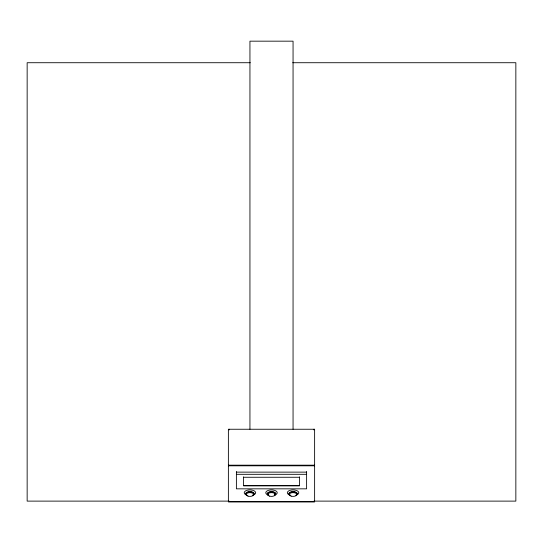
<?xml version="1.0" encoding="UTF-8"?>
<svg xmlns="http://www.w3.org/2000/svg" width="543" height="543" viewBox="0 0 543 543"><rect width="100%" height="100%" fill="white"/><g stroke="black" fill="none" stroke-linecap="round" stroke-linejoin="round"><path stroke-width="0.81" d="M250.289 62.723L27.15 62.723L27.15 501.114L229.098 501.114M292.711 62.723L515.85 62.723L515.85 501.114L313.902 501.114M228.379 465.181L314.621 465.181M228.379 465.806L314.621 465.806M236.388 472.132L306.612 472.132M236.388 474.31L306.612 474.31M243.569 477.27L299.431 477.27M243.569 485.435L299.431 485.435M228.379 501.739L314.621 501.739M313.902 429.248L313.902 429.968M306.612 471.507L306.612 488.836L236.388 488.836L236.388 471.507M299.431 476.835L299.431 485.876L243.569 485.876L243.569 476.835M293.057 429.248L293.057 41.166L249.943 41.166L249.943 429.248M229.098 429.248L229.098 429.968M247.072 495.236A5.735 2.864 0 0 1 245.545 490.913A5.735 2.864 0 0 1 254.334 490.913A5.735 2.864 0 0 1 252.807 495.236M246.895 495.345A4.303 2.152 0 0 1 246.895 492.297A4.303 2.152 0 0 1 252.984 492.297A4.303 2.152 0 0 1 252.984 495.345M246.536 494.802A3.93 1.968 0 0 1 247.683 492.209A3.93 1.968 0 0 1 252.95 492.555A3.93 1.968 0 0 1 252.719 495.209M268.636 495.236A5.735 2.864 0 0 1 267.108 490.913A5.735 2.864 0 0 1 275.892 490.913A5.735 2.864 0 0 1 274.364 495.236M268.452 495.345A4.303 2.152 0 0 1 268.452 492.297A4.303 2.152 0 0 1 274.548 492.297A4.303 2.152 0 0 1 274.548 495.345M268.717 495.209A3.93 1.968 0 0 1 268.717 492.433A3.93 1.968 0 0 1 274.283 492.433A3.93 1.968 0 0 1 274.283 495.209M290.193 495.236A5.735 2.864 0 0 1 288.666 490.913A5.735 2.864 0 0 1 297.455 490.913A5.735 2.864 0 0 1 295.928 495.236M290.016 495.345A4.303 2.152 0 0 1 290.016 492.297A4.303 2.152 0 0 1 296.105 492.297A4.303 2.152 0 0 1 296.105 495.345M290.281 495.209A3.93 1.968 0 0 1 290.05 492.555A3.93 1.968 0 0 1 295.317 492.209A3.93 1.968 0 0 1 296.464 494.802M314.621 429.248L228.379 429.248L228.379 501.834L314.621 501.834L314.621 429.248M248.056 496.146A3.767 1.887 0 0 0 253.71 494.517A3.767 1.887 0 0 0 248.056 492.881A3.767 1.887 0 0 0 248.056 496.146M269.613 496.146A3.767 1.887 0 0 0 275.267 494.517A3.767 1.887 0 0 0 269.613 492.881A3.767 1.887 0 0 0 269.613 496.146M291.177 496.146A3.767 1.887 0 0 0 296.831 494.517A3.767 1.887 0 0 0 291.177 492.881A3.767 1.887 0 0 0 291.177 496.146"/></g></svg>
